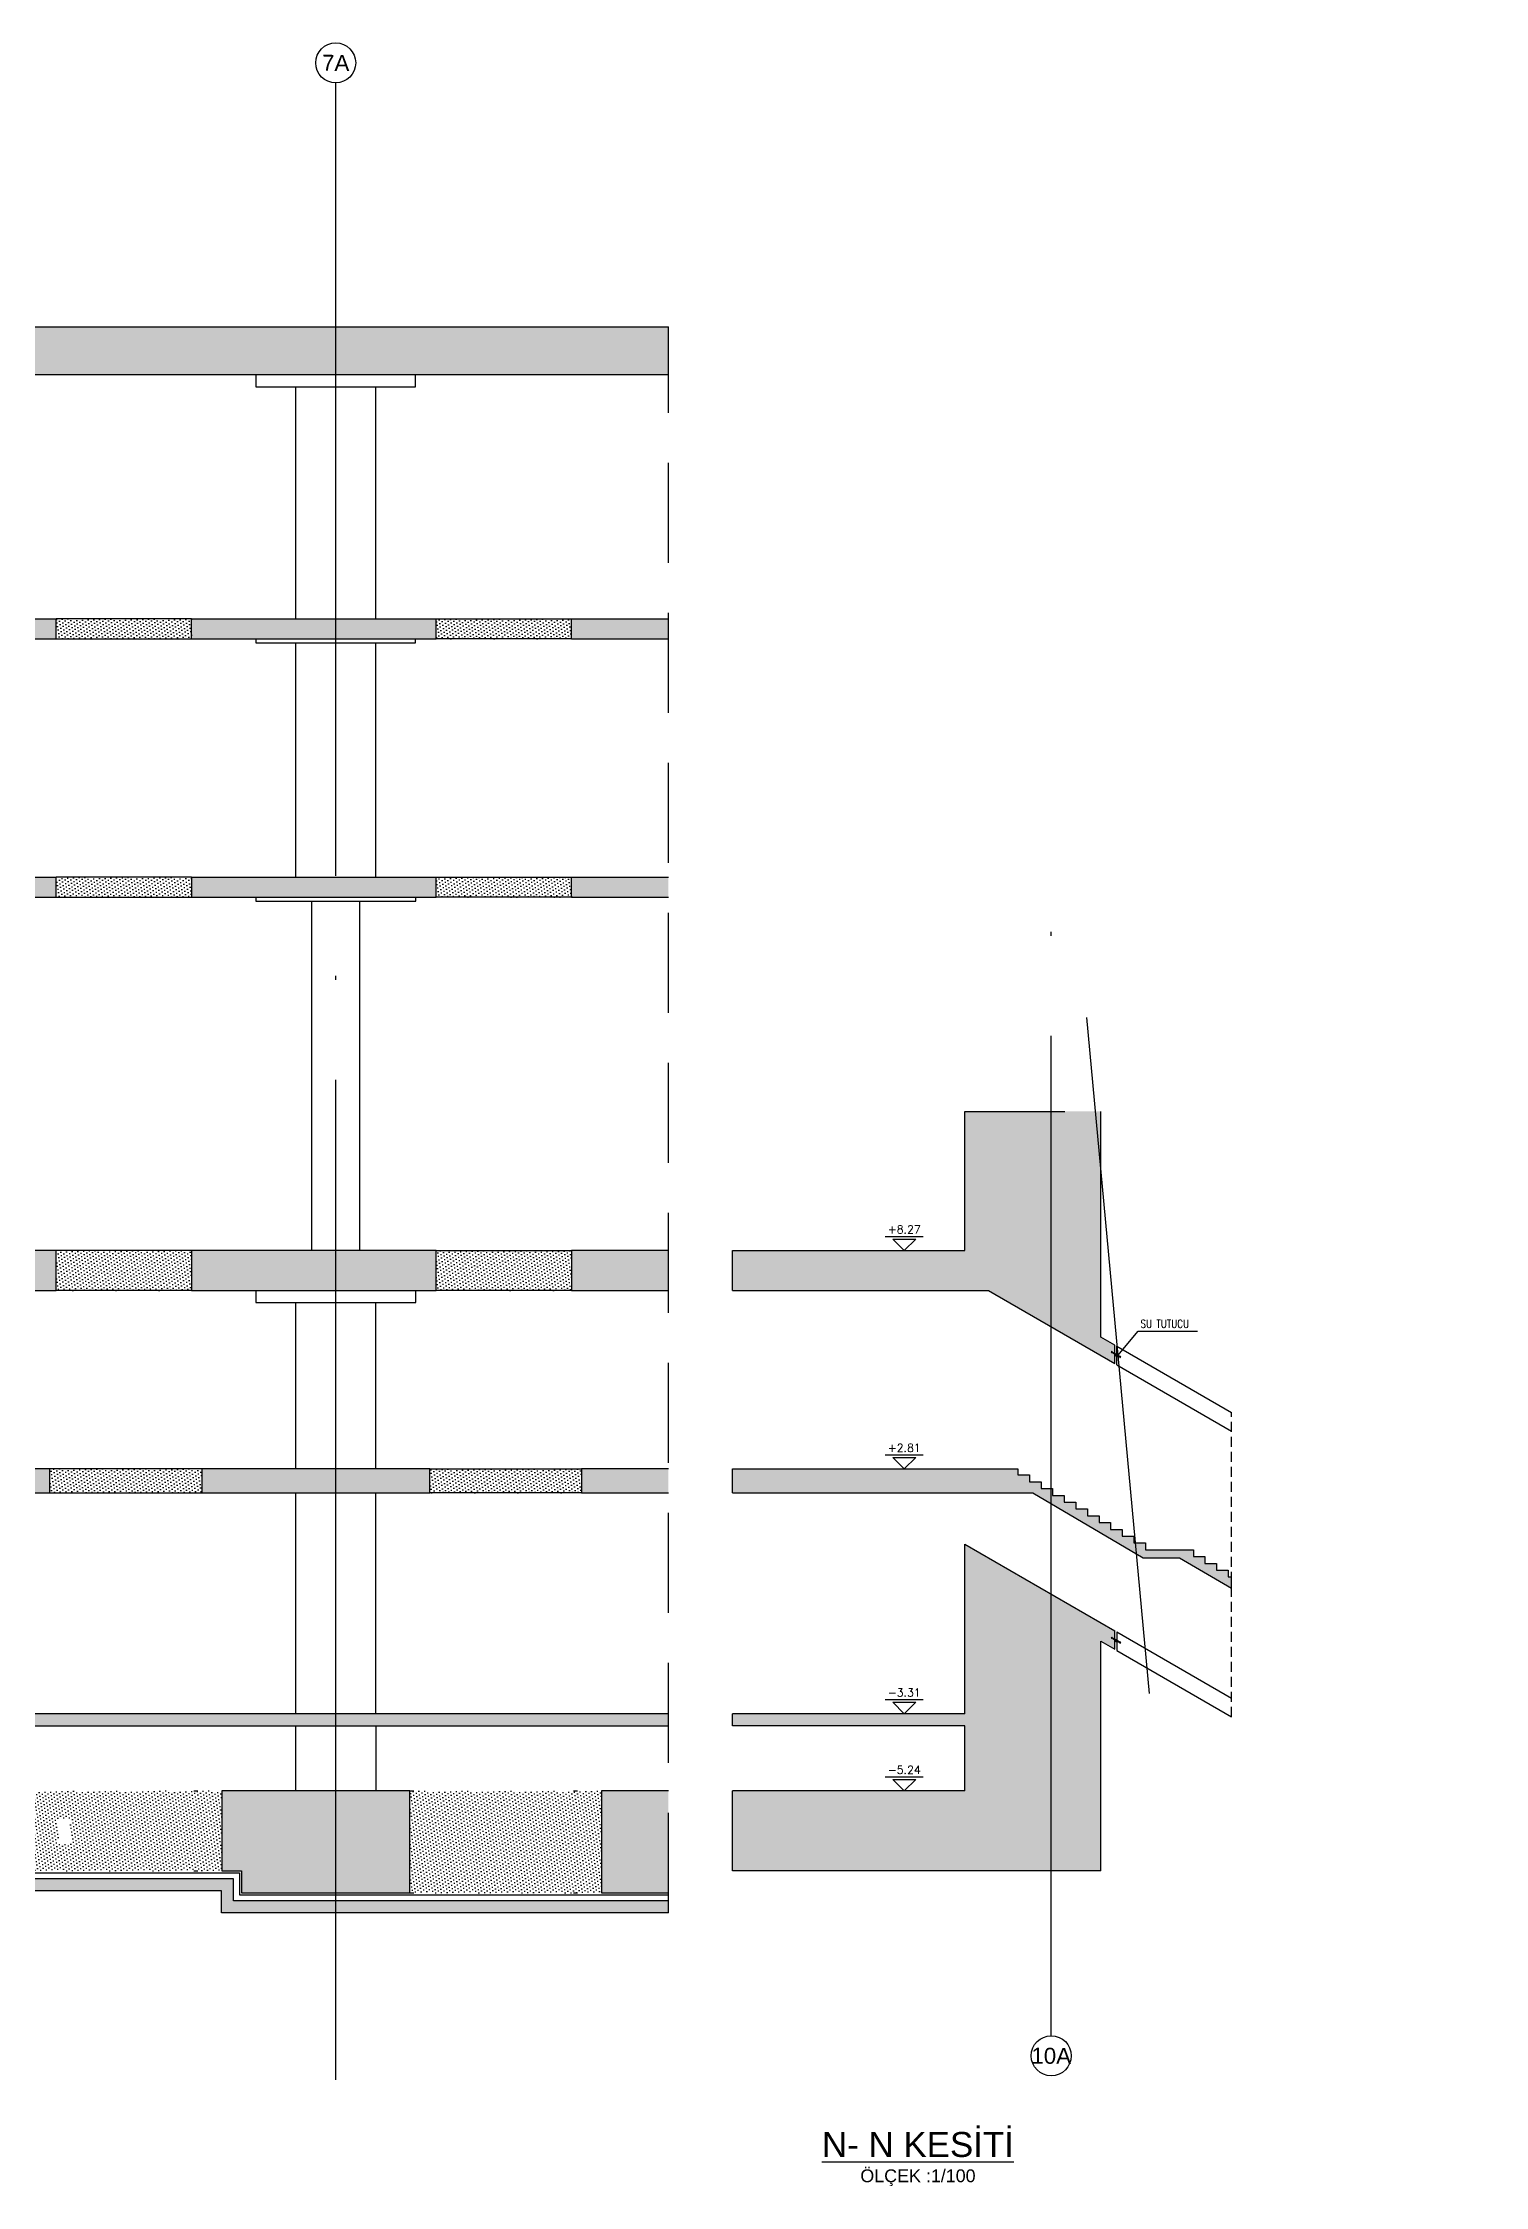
# Model space of a CAD drawing. Header units: millimetres. Extents: x 400408 to 401121, y 4543945 to 4544109.
# Drawn here: x 401084.9 to 401121, y 4543950.9 to 4544004.5 of the extents above; entities that cross this region are included whole.
import ezdxf
from ezdxf.enums import TextEntityAlignment as Align

# ---------------------------------------------------------------- set-up
doc = ezdxf.new("R2010")
doc.units = ezdxf.units.MM
for name, pattern in [('AKS', [3, 2.5, -0.25, 0, -0.25]), ('CIZGI', [0.4, 0.25, -0.15]), ('CONTINU', [0]), ('Dot', [4, 0, -4]), ('HIDDEN', [0.375, 0.25, -0.125]), ('UUC-ST-KAL-I05-101-U-000$0$ACAD_ISO05W100', [33, 24, -3, 0, -3, 0, -3])]:
    doc.linetypes.add(name, pattern=pattern)
for name, color, linetype in [('aks prota', 2, 'AKS'), ('caks prota', 4, 'Continuous'), ('görünüş prota', 4, 'Continuous'), ('kesik prota', 2, 'CIZGI'), ('kesit prota', 1, 'Continuous'), ('kesit tarama prota', 252, 'Continuous'), ('kolon tarama prota', 252, 'Continuous'), ('kot prota', 4, 'Continuous'), ('not yazısı prota', 6, 'Continuous'), ('not çizgisi prota', 4, 'Continuous'), ('PRT-CST-rc_level', 6, 'Continuous'), ('PRT-CST-rc_levermark', 4, 'Continuous'), ('st_s_ölçü', 4, 'Continuous'), ('t35 prota', 3, 'Continuous'), ('taks prota', 7, 'Continuous'), ('tplan prota', 7, 'Continuous'), ('UUC-ST-KAL-I05-101-U-000$0$st_s_su tutucu', 2, 'Continuous'), ('ölçü prota', 4, 'Continuous')]:
    doc.layers.add(name, color=color, linetype=linetype)
doc.styles.add('Arial', font='Arial.ttf')
doc.styles.add('OLCU', font='romanstw.shx')
doc.styles.add('TAKS', font='Arial Unicode.ttf')
doc.styles.add('TSIMPLEX', font='romanstw.shx')
doc.dimstyles.new('1-50', dxfattribs={"dimtxt": 10, "dimasz": 4, "dimexe": 4, "dimexo": 8, "dimgap": 4, "dimtad": 1, "dimdec": 1, "dimrnd": 0.05, "dimzin": 9, "dimdsep": 46, "dimtxsty": 'OLCU', "dimblk1": 'OBLIQUE', "dimblk2": 'OBLIQUE', "dimsah": 1, "dimcen": 2, "dimdle": 4, "dimclrd": 4, "dimclre": 4, "dimclrt": 3, "dimadec": 1, "dimazin": 0, "dimtfac": 1, "dimtdec": 1, "dimtix": 1, "dimtmove": 2, "dimatfit": 3, "dimldrblk": 'OBLIQUE', "dimfxl": 1, "dimtvp": 1, "dimtolj": 1, "dimtzin": 1, "dimarcsym": 0})
pattern_1 = [(36, (400942.52341, 4543652.622844), (-0.014547592, 0.087543451), [0, -0.079375])]
pattern_2 = [(36, (400921.92553, 4544117.55525), (-0.014547592, 0.08754345), [0, -0.079375])]

# ---------------------------------------------------------------- blocks, each defined once
blk = doc.blocks.new('KOTK5')
at = {"layer": 'PRT-CST-rc_levermark'}
blk.add_line((217, 160), (-213, 160), dxfattribs=at)
blk.add_lwpolyline([(130, 130), (-130, 130), (0, 0)], close=True, dxfattribs=at)
at = {"layer": 'PRT-CST-rc_level', "style": 'OLCU'}
blk.add_attdef('000.00', text='', height=90, dxfattribs=at).set_placement((0, 193), align=Align.CENTER)
blk = doc.blocks.new('_Oblique')
at = {"layer": 'st_s_ölçü', "lineweight": -2}
blk.add_line((-0.5, -0.5), (0.5, 0.5), dxfattribs=at)

msp = doc.modelspace()

# ---------------------------------------------------------------- hatches: boundary and pattern name
at = {"layer": 'kesit tarama prota'}
h = msp.add_hatch(color=256, dxfattribs=at)
h.dxf.hatch_style = 1
h.paths.add_polyline_path([(401042.457, 4543997.415), (401042.457, 4543996.715), (401042.057, 4543996.715), (401042.057, 4543996.215), (401100.526, 4543996.215), (401100.526, 4543997.415)])
h = msp.add_hatch(color=256, dxfattribs=at)
h.dxf.hatch_style = 1
h.paths.add_polyline_path([(401044.457, 4543973.725), (401058.857, 4543973.725), (401058.857, 4543974.325), (401043.957, 4543974.325), (401043.957, 4543983.155), (401048.49, 4543983.155), (401048.49, 4543981.555), (401052.046, 4543981.555), (401064.38, 4543974.325), (401061.057, 4543974.325), (401061.057, 4543973.725), (401063.107, 4543973.725), (401063.107, 4543973.323), (401065.555, 4543973.323), (401065.555, 4543974.325), (401065.369, 4543974.325), (401063.488, 4543975.427), (401063.488, 4543976.335), (401064.344, 4543976.335), (401067.211, 4543974.654), (401067.211, 4543974.324), (401067.075, 4543974.324), (401067.075, 4543973.825), (401079.13, 4543966.865), (401083.203, 4543966.865), (401083.203, 4543968.265), (401085.057, 4543968.265), (401085.057, 4543968.865), (401079.568, 4543968.865), (401079.568, 4543968.665), (401079.268, 4543968.665), (401079.268, 4543969.055), (401078.978, 4543969.055), (401078.978, 4543969.225), (401078.688, 4543969.225), (401078.688, 4543969.395), (401078.398, 4543969.395), (401078.398, 4543969.565), (401078.108, 4543969.565), (401078.108, 4543969.735), (401077.818, 4543969.735), (401077.818, 4543969.905), (401077.528, 4543969.905), (401077.528, 4543970.075), (401077.238, 4543970.075), (401077.238, 4543970.245), (401076.948, 4543970.245), (401076.948, 4543970.415), (401076.658, 4543970.415), (401076.658, 4543970.585), (401076.368, 4543970.585), (401076.368, 4543970.755), (401076.078, 4543970.755), (401076.078, 4543970.925), (401075.788, 4543970.925), (401075.788, 4543971.095), (401075.498, 4543971.095), (401075.498, 4543971.265), (401075.208, 4543971.265), (401075.208, 4543971.435), (401074.008, 4543971.435), (401074.008, 4543971.605), (401073.718, 4543971.605), (401073.718, 4543971.775), (401073.428, 4543971.775), (401073.428, 4543971.945), (401073.138, 4543971.945), (401073.138, 4543972.115), (401072.848, 4543972.115), (401072.848, 4543972.285), (401072.558, 4543972.285), (401072.558, 4543972.455), (401072.268, 4543972.455), (401072.268, 4543972.625), (401071.978, 4543972.625), (401071.978, 4543972.795), (401071.688, 4543972.795), (401071.688, 4543972.965), (401071.398, 4543972.965), (401071.398, 4543973.135), (401071.108, 4543973.135), (401071.108, 4543973.305), (401070.818, 4543973.305), (401070.818, 4543973.475), (401070.528, 4543973.475), (401070.528, 4543973.645), (401070.238, 4543973.645), (401070.238, 4543973.815), (401069.948, 4543973.815), (401069.948, 4543973.985), (401068.748, 4543973.985), (401068.748, 4543974.155), (401068.458, 4543974.155), (401068.458, 4543974.325), (401068.168, 4543974.325), (401068.168, 4543974.495), (401067.878, 4543974.495), (401067.878, 4543974.665), (401067.588, 4543974.665), (401067.588, 4543974.835), (401067.298, 4543974.835), (401067.298, 4543975.005), (401067.008, 4543975.005), (401067.008, 4543975.175), (401066.718, 4543975.175), (401066.718, 4543975.345), (401066.428, 4543975.345), (401066.428, 4543975.515), (401066.138, 4543975.515), (401066.138, 4543975.685), (401065.848, 4543975.685), (401065.848, 4543975.855), (401065.558, 4543975.855), (401065.558, 4543976.025), (401065.268, 4543976.025), (401065.268, 4543976.195), (401064.978, 4543976.195), (401064.978, 4543976.365), (401064.688, 4543976.365), (401064.688, 4543976.535), (401063.488, 4543976.535), (401063.488, 4543976.705), (401063.198, 4543976.705), (401063.198, 4543976.875), (401062.908, 4543976.875), (401062.908, 4543977.045), (401062.618, 4543977.045), (401062.618, 4543977.215), (401062.328, 4543977.215), (401062.328, 4543977.385), (401062.038, 4543977.385), (401062.038, 4543977.555), (401061.748, 4543977.555), (401061.748, 4543977.725), (401061.458, 4543977.725), (401061.458, 4543977.895), (401061.168, 4543977.895), (401061.168, 4543978.065), (401060.878, 4543978.065), (401060.878, 4543978.235), (401060.588, 4543978.235), (401060.588, 4543978.405), (401060.298, 4543978.405), (401060.298, 4543978.575), (401060.008, 4543978.575), (401060.008, 4543978.745), (401059.718, 4543978.745), (401059.718, 4543978.915), (401058.518, 4543978.915), (401058.518, 4543979.085), (401058.228, 4543979.085), (401058.228, 4543979.255), (401057.938, 4543979.255), (401057.938, 4543979.425), (401057.648, 4543979.425), (401057.648, 4543979.595), (401057.358, 4543979.595), (401057.358, 4543979.765), (401057.068, 4543979.765), (401057.068, 4543979.935), (401056.778, 4543979.935), (401056.778, 4543980.105), (401056.488, 4543980.105), (401056.488, 4543980.275), (401056.198, 4543980.275), (401056.198, 4543980.445), (401055.908, 4543980.445), (401055.908, 4543980.615), (401055.618, 4543980.615), (401055.618, 4543980.785), (401055.328, 4543980.785), (401055.328, 4543980.955), (401055.038, 4543980.955), (401055.038, 4543981.125), (401054.748, 4543981.125), (401054.748, 4543981.295), (401053.548, 4543981.295), (401053.548, 4543981.465), (401053.258, 4543981.465), (401053.258, 4543981.635), (401052.968, 4543981.635), (401052.968, 4543981.805), (401052.678, 4543981.805), (401052.678, 4543981.975), (401052.388, 4543981.975), (401052.388, 4543982.145), (401052.098, 4543982.145), (401052.098, 4543982.315), (401051.808, 4543982.315), (401051.808, 4543982.485), (401051.518, 4543982.485), (401051.518, 4543982.655), (401051.228, 4543982.655), (401051.228, 4543982.825), (401050.938, 4543982.825), (401050.938, 4543982.995), (401050.648, 4543982.995), (401050.648, 4543983.165), (401050.358, 4543983.165), (401050.358, 4543983.335), (401050.068, 4543983.335), (401050.068, 4543983.505), (401049.778, 4543983.505), (401049.778, 4543983.655), (401043.957, 4543983.655), (401043.957, 4543989.615), (401058.857, 4543989.615), (401058.857, 4543990.115), (401042.057, 4543990.115), (401042.057, 4543989.615), (401042.457, 4543989.615), (401042.457, 4543958.815), (401058.357, 4543958.815), (401058.357, 4543960.815), (401044.457, 4543960.815), (401044.457, 4543962.445), (401076.799, 4543962.445), (401076.799, 4543960.815), (401077.299, 4543960.815), (401077.299, 4543962.752), (401075.403, 4543963.847), (401075.403, 4543964.605), (401076.259, 4543964.605), (401079.493, 4543962.709), (401079.493, 4543960.815), (401079.793, 4543960.815), (401079.793, 4543962.345), (401080.288, 4543962.345), (401080.288, 4543962.545), (401082.599, 4543962.545), (401082.599, 4543960.815), (401079.857, 4543960.815), (401079.857, 4543958.815), (401084.557, 4543958.815), (401084.557, 4543960.815), (401082.899, 4543960.815), (401082.899, 4543962.445), (401100.526, 4543962.445), (401100.526, 4543962.745), (401080.088, 4543962.745), (401080.088, 4543962.545), (401079.793, 4543962.545), (401079.793, 4543962.935), (401079.503, 4543962.935), (401079.503, 4543963.105), (401079.213, 4543963.105), (401079.213, 4543963.275), (401078.923, 4543963.275), (401078.923, 4543963.445), (401078.633, 4543963.445), (401078.633, 4543963.615), (401078.343, 4543963.615), (401078.343, 4543963.785), (401078.053, 4543963.785), (401078.053, 4543963.955), (401077.763, 4543963.955), (401077.763, 4543964.125), (401077.473, 4543964.125), (401077.473, 4543964.295), (401077.183, 4543964.295), (401077.183, 4543964.465), (401076.893, 4543964.465), (401076.893, 4543964.635), (401076.603, 4543964.635), (401076.603, 4543964.805), (401075.403, 4543964.805), (401075.403, 4543964.975), (401075.113, 4543964.975), (401075.113, 4543965.145), (401074.823, 4543965.145), (401074.823, 4543965.315), (401074.533, 4543965.315), (401074.533, 4543965.485), (401074.243, 4543965.485), (401074.243, 4543965.655), (401073.953, 4543965.655), (401073.953, 4543965.825), (401073.663, 4543965.825), (401073.663, 4543965.995), (401073.373, 4543965.995), (401073.373, 4543966.165), (401073.083, 4543966.165), (401073.083, 4543966.335), (401072.793, 4543966.335), (401072.793, 4543966.505), (401072.503, 4543966.505), (401072.503, 4543966.675), (401072.213, 4543966.675), (401072.213, 4543966.845), (401071.013, 4543966.845), (401071.013, 4543967.015), (401070.723, 4543967.015), (401070.723, 4543967.185), (401070.433, 4543967.185), (401070.433, 4543967.355), (401070.143, 4543967.355), (401070.143, 4543967.525), (401069.853, 4543967.525), (401069.853, 4543967.695), (401069.563, 4543967.695), (401069.563, 4543967.865), (401069.273, 4543967.865), (401069.273, 4543968.035), (401068.983, 4543968.035), (401068.983, 4543968.205), (401068.693, 4543968.205), (401068.693, 4543968.375), (401068.403, 4543968.375), (401068.403, 4543968.545), (401068.113, 4543968.545), (401068.113, 4543968.715), (401067.823, 4543968.715), (401067.823, 4543968.865), (401061.057, 4543968.865), (401061.057, 4543968.265), (401064.857, 4543968.265), (401064.857, 4543966.865), (401069.176, 4543966.865), (401076.312, 4543962.745), (401044.457, 4543962.745), (401044.457, 4543968.265), (401058.857, 4543968.265), (401058.857, 4543968.865), (401044.457, 4543968.865)])
h.paths.add_polyline_path([(401048.99, 4543982.055), (401048.99, 4543983.455), (401049.468, 4543983.455), (401051.856, 4543982.055)], flags=16)
h.paths.add_polyline_path([(401058.518, 4543978.341), (401058.518, 4543978.715), (401059.374, 4543978.715), (401063.188, 4543976.479), (401063.188, 4543975.603)], flags=16)
h.paths.add_polyline_path([(401065.457, 4543968.665), (401067.513, 4543968.665), (401069.31, 4543967.611), (401069.31, 4543967.365), (401065.457, 4543967.365)], flags=16)
h.paths.add_polyline_path([(401068.738, 4543973.442), (401068.738, 4543973.785), (401069.604, 4543973.785), (401073.708, 4543971.379), (401073.708, 4543970.573)], flags=16)
h.paths.add_polyline_path([(401071.013, 4543966.645), (401071.869, 4543966.645), (401075.103, 4543964.749), (401075.103, 4543964.02), (401071.013, 4543966.382)], flags=16)
h.paths.add_polyline_path([(401074.008, 4543971.235), (401074.864, 4543971.235), (401078.968, 4543968.829), (401078.968, 4543967.536), (401074.008, 4543970.399)], flags=16)
h.paths.add_polyline_path([(401079.268, 4543968.465), (401079.768, 4543968.465), (401079.768, 4543968.665), (401082.603, 4543968.665), (401082.603, 4543967.365), (401079.268, 4543967.365)], flags=16)
h = msp.add_hatch(color=256, dxfattribs=at)
h.dxf.hatch_style = 1
h.paths.add_polyline_path([(401085.219, 4543990.115), (401079.103, 4543990.115), (401079.103, 4543989.615), (401085.219, 4543989.615)])
h = msp.add_hatch(dxfattribs=at)
h.set_pattern_fill('DOTS', color=2, scale=0.05, angle=36)
h.set_pattern_definition(pattern_1)
h.paths.add_polyline_path([(401088.603, 4543990.115), (401085.219, 4543990.115), (401085.219, 4543989.615), (401088.603, 4543989.615)])
h = msp.add_hatch(color=256, dxfattribs=at)
h.dxf.hatch_style = 1
h.paths.add_polyline_path([(401094.719, 4543990.115), (401088.603, 4543990.115), (401088.603, 4543989.615), (401094.719, 4543989.615)])
h = msp.add_hatch(dxfattribs=at)
h.set_pattern_fill('DOTS', color=2, scale=0.05, angle=36)
h.set_pattern_definition(pattern_1)
h.paths.add_polyline_path([(401098.103, 4543990.115), (401094.719, 4543990.115), (401094.719, 4543989.615), (401098.103, 4543989.615)])
h = msp.add_hatch(color=256, dxfattribs=at)
h.dxf.hatch_style = 1
h.paths.add_polyline_path([(401100.526, 4543990.115), (401098.103, 4543990.115), (401098.103, 4543989.615), (401100.526, 4543989.615)])
h = msp.add_hatch(color=256, dxfattribs=at)
h.dxf.hatch_style = 1
h.paths.add_polyline_path([(401085.219, 4543983.655), (401079.103, 4543983.655), (401079.103, 4543983.155), (401085.219, 4543983.155)])
h = msp.add_hatch(dxfattribs=at)
h.set_pattern_fill('DOTS', color=2, scale=0.05, angle=36)
h.set_pattern_definition(pattern_1)
h.paths.add_polyline_path([(401088.603, 4543983.655), (401085.219, 4543983.655), (401085.219, 4543983.155), (401088.603, 4543983.155)])
h = msp.add_hatch(color=256, dxfattribs=at)
h.dxf.hatch_style = 1
h.paths.add_polyline_path([(401094.719, 4543983.655), (401088.603, 4543983.655), (401088.603, 4543983.155), (401094.719, 4543983.155)])
h = msp.add_hatch(dxfattribs=at)
h.set_pattern_fill('DOTS', color=2, scale=0.05, angle=36)
h.set_pattern_definition(pattern_1)
h.paths.add_polyline_path([(401098.103, 4543983.655), (401094.719, 4543983.655), (401094.719, 4543983.155), (401098.103, 4543983.155)])
h = msp.add_hatch(color=256, dxfattribs=at)
h.dxf.hatch_style = 1
h.paths.add_polyline_path([(401100.526, 4543983.655), (401098.103, 4543983.655), (401098.103, 4543983.155), (401100.526, 4543983.155)])
h = msp.add_hatch(color=256, dxfattribs=at)
h.dxf.hatch_style = 1
h.paths.add_polyline_path([(401107.941, 4543974.324), (401102.129, 4543974.324), (401102.129, 4543973.324), (401108.531, 4543973.324), (401111.69, 4543971.5), (401111.69, 4543971.962), (401111.344, 4543972.162), (401111.344, 4543977.802), (401107.941, 4543977.802)])
h = msp.add_hatch(color=256, dxfattribs=at)
h.dxf.hatch_style = 1
h.paths.add_polyline_path([(401085.219, 4543974.325), (401079.103, 4543974.325), (401079.103, 4543973.325), (401085.219, 4543973.325)])
h = msp.add_hatch(dxfattribs=at)
h.set_pattern_fill('DOTS', color=2, scale=0.05, angle=36)
h.set_pattern_definition(pattern_1)
h.paths.add_polyline_path([(401088.603, 4543974.325), (401085.219, 4543974.325), (401085.219, 4543973.325), (401088.603, 4543973.325)])
h = msp.add_hatch(color=256, dxfattribs=at)
h.dxf.hatch_style = 1
h.paths.add_polyline_path([(401094.719, 4543974.325), (401088.603, 4543974.325), (401088.603, 4543973.325), (401094.719, 4543973.325)])
h = msp.add_hatch(dxfattribs=at)
h.set_pattern_fill('DOTS', color=2, scale=0.05, angle=36)
h.set_pattern_definition(pattern_1)
h.paths.add_polyline_path([(401098.103, 4543974.325), (401094.719, 4543974.325), (401094.719, 4543973.325), (401098.103, 4543973.325)])
h = msp.add_hatch(color=256, dxfattribs=at)
h.dxf.hatch_style = 1
h.paths.add_polyline_path([(401100.526, 4543974.325), (401098.103, 4543974.325), (401098.103, 4543973.325), (401100.526, 4543973.325)])
h = msp.add_hatch(dxfattribs=at)
h.set_pattern_fill('DOTS', color=2, scale=0.05, angle=36)
h.set_pattern_definition(pattern_1)
h.paths.add_polyline_path([(401088.857, 4543968.865), (401085.057, 4543968.865), (401085.057, 4543968.265), (401088.857, 4543968.265)])
h = msp.add_hatch(color=256, dxfattribs=at)
h.dxf.hatch_style = 1
h.paths.add_polyline_path([(401094.557, 4543968.865), (401088.857, 4543968.865), (401088.857, 4543968.265), (401094.557, 4543968.265)])
h = msp.add_hatch(dxfattribs=at)
h.set_pattern_fill('DOTS', color=2, scale=0.05, angle=36)
h.set_pattern_definition(pattern_1)
h.paths.add_polyline_path([(401098.357, 4543968.865), (401094.557, 4543968.865), (401094.557, 4543968.265), (401098.357, 4543968.265)])
h = msp.add_hatch(color=256, dxfattribs=at)
h.dxf.hatch_style = 1
h.paths.add_polyline_path([(401100.526, 4543968.865), (401098.357, 4543968.865), (401098.357, 4543968.265), (401100.526, 4543968.265)])
h = msp.add_hatch(color=256, dxfattribs=at)
h.dxf.hatch_style = 1
h.paths.add_polyline_path([(401107.941, 4543968.264), (401109.64, 4543968.264), (401112.403, 4543966.644), (401113.313, 4543966.644), (401114.613, 4543965.882), (401114.613, 4543966.164), (401114.528, 4543966.164), (401114.528, 4543966.334), (401114.238, 4543966.334), (401114.238, 4543966.504), (401113.948, 4543966.504), (401113.948, 4543966.674), (401113.658, 4543966.674), (401113.658, 4543966.844), (401112.458, 4543966.844), (401112.458, 4543967.014), (401112.168, 4543967.014), (401112.168, 4543967.184), (401111.878, 4543967.184), (401111.878, 4543967.354), (401111.588, 4543967.354), (401111.588, 4543967.524), (401111.298, 4543967.524), (401111.298, 4543967.694), (401111.008, 4543967.694), (401111.008, 4543967.864), (401110.718, 4543967.864), (401110.718, 4543968.034), (401110.428, 4543968.034), (401110.428, 4543968.204), (401110.138, 4543968.204), (401110.138, 4543968.374), (401109.848, 4543968.374), (401109.848, 4543968.544), (401109.558, 4543968.544), (401109.558, 4543968.714), (401109.268, 4543968.714), (401109.268, 4543968.864), (401102.129, 4543968.864), (401102.129, 4543968.264)])
h = msp.add_hatch(color=256, dxfattribs=at)
h.dxf.hatch_style = 1
h.paths.add_polyline_path([(401111.344, 4543964.558), (401111.69, 4543964.358), (401111.69, 4543964.82), (401107.941, 4543966.985), (401107.941, 4543962.744), (401102.129, 4543962.744), (401102.129, 4543962.444), (401107.941, 4543962.444), (401107.941, 4543960.814), (401102.129, 4543960.814), (401102.129, 4543958.814), (401111.344, 4543958.814)])
h = msp.add_hatch(dxfattribs=at)
h.set_pattern_fill('DOTS', color=2, scale=0.05, angle=36)
h.set_pattern_definition(pattern_2)
h.paths.add_polyline_path([(401089.357, 4543960.815), (401084.557, 4543960.815), (401084.557, 4543958.815), (401089.357, 4543958.815)])
h.paths.add_polyline_path([(401085.568, 4543959.507), (401085.568, 4543960.122), (401085.268, 4543960.122), (401085.268, 4543959.507)], flags=16)
h = msp.add_hatch(color=256, dxfattribs=at)
h.dxf.hatch_style = 1
h.paths.add_polyline_path([(401094.057, 4543960.815), (401089.357, 4543960.815), (401089.357, 4543958.815), (401089.849, 4543958.815), (401089.849, 4543958.265), (401094.057, 4543958.265)])
h = msp.add_hatch(dxfattribs=at)
h.set_pattern_fill('DOTS', color=2, scale=0.05, angle=36)
h.set_pattern_definition(pattern_2)
h.paths.add_polyline_path([(401098.857, 4543960.815), (401094.057, 4543960.815), (401094.057, 4543958.265), (401098.857, 4543958.265)])
h = msp.add_hatch(color=256, dxfattribs=at)
h.dxf.hatch_style = 1
h.paths.add_polyline_path([(401100.526, 4543960.815), (401098.857, 4543960.815), (401098.857, 4543958.265), (401100.526, 4543958.265)])
h = msp.add_hatch(dxfattribs=at)
h.set_pattern_fill('AR-CONC', color=253, scale=0.001)
h.set_pattern_definition([(50, (400921.92553, 4544117.55525), (0.18218467, -0.01593909), [0.01905, -0.20955]), (355, (400921.92553, 4544117.55525), (-0.03524342, 0.19105685), [0.01524, -0.16764058]), (100.451445, (400921.94071, 4544117.55392), (0.14694125, 0.17511775), [0.01619001, -0.17809024]), (46.1842, (400921.92553, 4544117.60605), (0.27107904, -0.04204233), [0.028575, -0.314325]), (96.63556, (400921.94812, 4544117.60254), (0.23740413, 0.24742612), [0.02428502, -0.2671356]), (351.18415, (400921.92553, 4544117.60605), (0.23740413, 0.24742612), [0.02285997, -0.25145973]), (21, (400921.95093, 4544117.59335), (0.15161439, -0.1022652), [0.01905, -0.20955]), (326, (400921.95093, 4544117.59335), (0.06180203, 0.18418797), [0.01524, -0.16764]), (71.451445, (400921.96357, 4544117.58483), (0.21341642, 0.08192277), [0.01619001, -0.17808994]), (37.5, (400921.92553, 4544117.55525), (0.003088603, 0.084555039), [0, -0.165608, 0, -0.17018, 0, -0.168275]), (7.5, (400921.92553, 4544117.55525), (0.066819663, 0.100180575), [0, -0.097028, 0, -0.161798, 0, -0.064135]), (327.5, (400921.86889, 4544117.55525), (0.135590595, -0.005728744), [0, -0.0635, 0, -0.19812, 0, -0.26289]), (317.5, (400921.84349, 4544117.55525), (0.14812918, 0.02542649), [0, -0.08255, 0, -0.131572, 0, -0.18669])])
h.paths.add_polyline_path([(401089.649, 4543958.615), (401041.657, 4543958.615), (401041.657, 4543958.315), (401089.349, 4543958.315), (401089.349, 4543957.765), (401100.526, 4543957.765), (401100.526, 4543958.065), (401089.649, 4543958.065)])

# ---------------------------------------------------------------- linework, layer by layer
at = {"layer": 'aks prota', "ltscale": 10}
for p, q in [((401092.207, 4543953.593), (401092.207, 4544003.516)), ((401110.102, 4543954.694), (401110.102, 4543983.407))]:
    msp.add_line(p, q, dxfattribs=at)
at = {"layer": 'caks prota', "ltscale": 0.05}
for centre in [(401092.207, 4544004.016), (401110.102, 4543954.194)]:
    msp.add_circle(centre, 0.5, dxfattribs=at)
at = {"layer": 'görünüş prota'}
for p, q in [((401091.207, 4543990.115), (401091.207, 4543995.915)), ((401093.207, 4543990.115), (401093.207, 4543995.915)), ((401091.207, 4543983.655), (401091.207, 4543989.515)), ((401093.207, 4543983.655), (401093.207, 4543989.515)), ((401091.607, 4543974.325), (401091.607, 4543983.055)), ((401092.807, 4543974.325), (401092.807, 4543983.055)), ((401091.207, 4543968.865), (401091.207, 4543973.025)), ((401093.207, 4543968.865), (401093.207, 4543973.025)), ((401091.207, 4543962.745), (401091.207, 4543968.265)), ((401093.207, 4543962.745), (401093.207, 4543968.265)), ((401091.207, 4543960.815), (401091.207, 4543962.445)), ((401093.207, 4543962.445), (401093.207, 4543960.815))]:
    msp.add_line(p, q, dxfattribs=at)
for points in [[(401090.205, 4543996.215), (401090.205, 4543995.915), (401094.205, 4543995.915), (401094.205, 4543996.215)], [(401088.603, 4543990.115), (401085.219, 4543990.115)], [(401094.719, 4543990.115), (401098.103, 4543990.115)], [(401085.219, 4543989.615), (401088.603, 4543989.615)], [(401090.205, 4543989.615), (401090.205, 4543989.515), (401094.205, 4543989.515), (401094.205, 4543989.615)], [(401098.103, 4543989.615), (401094.719, 4543989.615)], [(401088.603, 4543983.655), (401085.219, 4543983.655)], [(401094.719, 4543983.655), (401098.103, 4543983.655)], [(401085.219, 4543983.155), (401088.603, 4543983.155)], [(401090.207, 4543983.155), (401090.207, 4543983.055), (401094.207, 4543983.055), (401094.207, 4543983.155)], [(401098.103, 4543983.155), (401094.719, 4543983.155)], [(401088.603, 4543974.325), (401085.219, 4543974.325)], [(401094.719, 4543974.325), (401098.103, 4543974.325)], [(401088.603, 4543973.325), (401085.219, 4543973.325)], [(401098.103, 4543973.325), (401094.719, 4543973.325)], [(401088.857, 4543968.865), (401085.057, 4543968.865)], [(401094.557, 4543968.865), (401098.357, 4543968.865)], [(401085.057, 4543968.265), (401088.857, 4543968.265)], [(401098.357, 4543968.265), (401094.557, 4543968.265)], [(401100.526, 4543958.065), (401089.649, 4543958.065), (401089.649, 4543958.615), (401041.657, 4543958.615)], [(401100.526, 4543957.765), (401089.349, 4543957.765), (401089.349, 4543958.315), (401041.657, 4543958.315)]]:
    msp.add_lwpolyline(points, dxfattribs=at)
at = {"layer": 'görünüş prota', "color": 4, "linetype": 'Dot'}
for points in [[(401084.557, 4543960.815), (401089.357, 4543960.815)], [(401094.057, 4543960.815), (401098.857, 4543960.815)], [(401084.557, 4543958.815), (401089.357, 4543958.815)], [(401094.057, 4543958.265), (401098.857, 4543958.265)]]:
    msp.add_lwpolyline(points, dxfattribs=at)
at = {"layer": 'kesik prota', "ltscale": 10}
for p, q in [((401102.129, 4543973.324), (401102.129, 4543974.324)), ((401102.129, 4543968.264), (401102.129, 4543968.864))]:
    msp.add_line(p, q, dxfattribs=at)
at = {"layer": 'kesik prota', "linetype": 'HIDDEN', "ltscale": 10}
msp.add_lwpolyline([(401100.526, 4543957.765), (401100.526, 4543997.415)], dxfattribs=at)
at = {"layer": 'kesik prota', "ltscale": 10}
for points in [[(401107.941, 4543977.802), (401111.344, 4543977.802)], [(401102.129, 4543962.444), (401102.129, 4543962.744)], [(401102.129, 4543958.814), (401102.129, 4543960.814)]]:
    msp.add_lwpolyline(points, dxfattribs=at)
at = {"layer": 'kesit prota', "color": 1}
for p, q in [((401042.457, 4543997.415), (401100.526, 4543997.415)), ((401079.103, 4543990.115), (401085.219, 4543990.115)), ((401085.219, 4543989.615), (401085.219, 4543990.115)), ((401088.603, 4543990.115), (401094.719, 4543990.115)), ((401088.603, 4543989.615), (401088.603, 4543990.115)), ((401094.719, 4543989.615), (401094.719, 4543990.115)), ((401098.103, 4543990.115), (401100.526, 4543990.115)), ((401098.103, 4543989.615), (401098.103, 4543990.115)), ((401079.103, 4543989.615), (401085.219, 4543989.615)), ((401088.603, 4543989.615), (401094.719, 4543989.615)), ((401098.103, 4543989.615), (401100.526, 4543989.615)), ((401079.103, 4543983.655), (401085.219, 4543983.655)), ((401085.219, 4543983.155), (401085.219, 4543983.655)), ((401088.603, 4543983.655), (401094.719, 4543983.655)), ((401088.603, 4543983.655), (401088.603, 4543983.155)), ((401094.719, 4543983.155), (401094.719, 4543983.655)), ((401098.103, 4543983.655), (401100.526, 4543983.655)), ((401098.103, 4543983.155), (401098.103, 4543983.655)), ((401079.103, 4543983.155), (401085.219, 4543983.155)), ((401088.603, 4543983.155), (401094.719, 4543983.155)), ((401098.103, 4543983.155), (401100.526, 4543983.155)), ((401111.344, 4543972.162), (401111.344, 4543977.802)), ((401107.941, 4543962.744), (401107.941, 4543966.985)), ((401082.899, 4543962.445), (401100.526, 4543962.445)), ((401107.941, 4543960.814), (401107.941, 4543962.444))]:
    msp.add_line(p, q, dxfattribs=at)
at = {"layer": 'kesit prota'}
for points in [[(401100.526, 4543996.215), (401042.057, 4543996.215), (401042.057, 4543996.715), (401042.457, 4543996.715), (401042.457, 4543997.415)], [(401114.613, 4543965.882), (401114.613, 4543966.164)]]:
    msp.add_lwpolyline(points, dxfattribs=at)
at = {"layer": 'kesit prota', "color": 1}
for points in [[(401102.129, 4543974.324), (401107.941, 4543974.324), (401107.941, 4543977.802)], [(401100.526, 4543974.325), (401098.103, 4543974.325), (401098.103, 4543973.325), (401100.526, 4543973.325)], [(401102.129, 4543973.324), (401108.531, 4543973.324), (401111.69, 4543971.5), (401111.69, 4543971.962), (401111.344, 4543972.162)], [(401083.203, 4543968.265), (401085.057, 4543968.265), (401085.057, 4543968.865), (401079.568, 4543968.865)], [(401100.526, 4543968.865), (401098.357, 4543968.865), (401098.357, 4543968.265), (401100.526, 4543968.265)], [(401102.129, 4543968.864), (401109.268, 4543968.864), (401109.268, 4543968.714), (401109.558, 4543968.714), (401109.558, 4543968.544), (401109.848, 4543968.544), (401109.848, 4543968.374), (401110.138, 4543968.374), (401110.138, 4543968.204), (401110.428, 4543968.204), (401110.428, 4543968.034), (401110.718, 4543968.034), (401110.718, 4543967.864), (401111.008, 4543967.864), (401111.008, 4543967.694), (401111.298, 4543967.694), (401111.298, 4543967.524), (401111.588, 4543967.524), (401111.588, 4543967.354), (401111.878, 4543967.354), (401111.878, 4543967.184), (401112.168, 4543967.184), (401112.168, 4543967.014), (401112.458, 4543967.014), (401112.458, 4543966.844), (401113.658, 4543966.844), (401113.658, 4543966.674), (401113.948, 4543966.674), (401113.948, 4543966.504), (401114.238, 4543966.504), (401114.238, 4543966.334), (401114.528, 4543966.334), (401114.528, 4543966.164), (401114.613, 4543966.164)], [(401102.129, 4543968.264), (401109.64, 4543968.264)], [(401109.64, 4543968.264), (401112.403, 4543966.644), (401113.313, 4543966.644), (401114.613, 4543965.882)], [(401107.941, 4543966.985), (401111.69, 4543964.82)], [(401111.344, 4543958.814), (401111.344, 4543964.558), (401111.69, 4543964.358), (401111.69, 4543964.82)], [(401100.526, 4543962.745), (401080.088, 4543962.745)], [(401107.941, 4543962.744), (401102.129, 4543962.744)], [(401107.941, 4543962.444), (401102.129, 4543962.444)], [(401089.849, 4543958.265), (401094.057, 4543958.265), (401094.057, 4543960.815), (401089.357, 4543960.815), (401089.357, 4543958.815), (401089.849, 4543958.815), (401089.849, 4543958.265)], [(401100.526, 4543960.815), (401098.857, 4543960.815), (401098.857, 4543958.265)], [(401107.941, 4543960.814), (401102.129, 4543960.814)], [(401111.344, 4543958.814), (401102.129, 4543958.814)], [(401098.857, 4543958.265), (401100.526, 4543958.265)]]:
    msp.add_lwpolyline(points, dxfattribs=at)
for points in [[(401079.103, 4543973.325), (401085.219, 4543973.325), (401085.219, 4543974.325), (401079.103, 4543974.325)], [(401088.603, 4543973.325), (401094.719, 4543973.325), (401094.719, 4543974.325), (401088.603, 4543974.325)], [(401088.857, 4543968.265), (401094.557, 4543968.265), (401094.557, 4543968.865), (401088.857, 4543968.865)]]:
    msp.add_lwpolyline(points, close=True, dxfattribs=at)
at = {"layer": 'kesit tarama prota'}
msp.add_lwpolyline([(401100.526, 4543962.445), (401100.526, 4543962.745)], dxfattribs=at)
at = {"layer": 'kolon tarama prota'}
for p, q in [((401111.74, 4543971.471), (401111.74, 4543971.933)), ((401111.74, 4543964.791), (401111.74, 4543964.329))]:
    msp.add_line(p, q, dxfattribs=at)
for points in [[(401111.74, 4543971.933), (401114.613, 4543970.274)], [(401111.74, 4543971.471), (401114.613, 4543969.812)], [(401111.74, 4543964.791), (401114.613, 4543963.132)], [(401111.74, 4543964.329), (401114.613, 4543962.671)]]:
    msp.add_lwpolyline(points, dxfattribs=at)
at = {"layer": 'kolon tarama prota', "linetype": 'HIDDEN'}
msp.add_lwpolyline([(401114.613, 4543962.671), (401114.613, 4543970.274)], dxfattribs=at)
at = {"layer": 'UUC-ST-KAL-I05-101-U-000$0$st_s_su tutucu', "linetype": 'UUC-ST-KAL-I05-101-U-000$0$ACAD_ISO05W100', "ltscale": 0.05}
for points in [[(401111.728, 4543971.699, -0.57735), (401111.726, 4543971.698), (401111.695, 4543971.715, -0.57735), (401111.695, 4543971.718), (401111.716, 4543971.73, 0.57735), (401111.716, 4543971.733), (401111.676, 4543971.756), (401111.679, 4543971.761), (401111.675, 4543971.763), (401111.673, 4543971.758), (401111.644, 4543971.774), (401111.647, 4543971.779), (401111.644, 4543971.781), (401111.641, 4543971.776), (401111.623, 4543971.787), (401111.622, 4543971.802), (401111.617, 4543971.805), (401111.602, 4543971.778), (401111.606, 4543971.775), (401111.62, 4543971.782), (401111.638, 4543971.772), (401111.635, 4543971.767), (401111.639, 4543971.765), (401111.642, 4543971.77), (401111.67, 4543971.753), (401111.667, 4543971.748), (401111.671, 4543971.746), (401111.674, 4543971.751), (401111.706, 4543971.732, -0.57735), (401111.706, 4543971.729), (401111.687, 4543971.718, 0.57735), (401111.687, 4543971.715), (401111.73, 4543971.69, 0.57735), (401111.733, 4543971.692), (401111.733, 4543971.714, -0.57735), (401111.735, 4543971.716), (401111.768, 4543971.697), (401111.765, 4543971.692), (401111.769, 4543971.69), (401111.771, 4543971.695), (401111.8, 4543971.678), (401111.797, 4543971.673), (401111.8, 4543971.671), (401111.803, 4543971.676), (401111.821, 4543971.666), (401111.822, 4543971.65), (401111.827, 4543971.648), (401111.842, 4543971.675), (401111.838, 4543971.677), (401111.824, 4543971.67), (401111.806, 4543971.681), (401111.809, 4543971.686), (401111.805, 4543971.688), (401111.802, 4543971.683), (401111.774, 4543971.699), (401111.777, 4543971.704), (401111.773, 4543971.706), (401111.771, 4543971.701), (401111.731, 4543971.724, 0.57735), (401111.728, 4543971.723)], [(401111.728, 4543964.558, -0.57735), (401111.726, 4543964.556), (401111.695, 4543964.574, -0.57735), (401111.695, 4543964.577), (401111.716, 4543964.588, 0.57735), (401111.716, 4543964.591), (401111.676, 4543964.614), (401111.679, 4543964.619), (401111.675, 4543964.621), (401111.673, 4543964.616), (401111.644, 4543964.633), (401111.647, 4543964.638), (401111.644, 4543964.64), (401111.641, 4543964.635), (401111.623, 4543964.645), (401111.622, 4543964.661), (401111.617, 4543964.663), (401111.602, 4543964.636), (401111.606, 4543964.634), (401111.62, 4543964.641), (401111.638, 4543964.63), (401111.635, 4543964.625), (401111.639, 4543964.623), (401111.642, 4543964.628), (401111.67, 4543964.612), (401111.667, 4543964.607), (401111.671, 4543964.605), (401111.674, 4543964.61), (401111.706, 4543964.591, -0.57735), (401111.706, 4543964.588), (401111.687, 4543964.577, 0.57735), (401111.687, 4543964.574), (401111.73, 4543964.549, 0.57735), (401111.733, 4543964.55), (401111.733, 4543964.573, -0.57735), (401111.735, 4543964.574), (401111.768, 4543964.555), (401111.765, 4543964.55), (401111.769, 4543964.548), (401111.771, 4543964.553), (401111.8, 4543964.537), (401111.797, 4543964.532), (401111.8, 4543964.53), (401111.803, 4543964.535), (401111.821, 4543964.524), (401111.822, 4543964.509), (401111.827, 4543964.506), (401111.842, 4543964.533), (401111.838, 4543964.536), (401111.824, 4543964.529), (401111.806, 4543964.539), (401111.809, 4543964.544), (401111.805, 4543964.546), (401111.802, 4543964.541), (401111.774, 4543964.558), (401111.777, 4543964.563), (401111.773, 4543964.565), (401111.771, 4543964.56), (401111.731, 4543964.583, 0.57735), (401111.728, 4543964.581)]]:
    msp.add_lwpolyline(points, format="xyb", close=True, dxfattribs=at)
at = {"layer": 'ölçü prota'}
for points in [[(401090.207, 4543973.325), (401090.207, 4543973.025), (401094.207, 4543973.025), (401094.207, 4543973.325)], [(401041.657, 4543958.765), (401089.799, 4543958.765), (401089.799, 4543958.215), (401100.526, 4543958.215)]]:
    msp.add_lwpolyline(points, dxfattribs=at)

# ---------------------------------------------------------------- block references
at = {"layer": 'kot prota', "linetype": 'CONTINU', "ltscale": 0.1}
ref = msp.add_blockref('KOTK5', (401106.427, 4543974.324), dxfattribs=dict(at, xscale=-0.002222222222222222, yscale=0.002222222222222222, zscale=0.002222222222222222, rotation=359.9999999999996))
ref.add_attrib('000.00', '+8.27', dxfattribs={"layer": 'PRT-CST-rc_level', "height": 0.2, "style": 'OLCU'}).set_placement((401106.427, 4543974.753), align=Align.CENTER)
ref = msp.add_blockref('KOTK5', (401106.427, 4543968.864), dxfattribs=dict(at, xscale=-0.002222222222222222, yscale=0.002222222222222222, zscale=0.002222222222222222, rotation=359.9999999999996))
ref.add_attrib('000.00', '+2.81', dxfattribs={"layer": 'PRT-CST-rc_level', "height": 0.2, "style": 'OLCU'}).set_placement((401106.427, 4543969.293), align=Align.CENTER)
ref = msp.add_blockref('KOTK5', (401106.427, 4543962.744), dxfattribs=dict(at, xscale=-0.002222222222222222, yscale=0.002222222222222222, zscale=0.002222222222222222, rotation=359.9999999999996))
ref.add_attrib('000.00', '-3.31', dxfattribs={"layer": 'PRT-CST-rc_level', "height": 0.2, "style": 'OLCU'}).set_placement((401106.427, 4543963.173), align=Align.CENTER)
ref = msp.add_blockref('KOTK5', (401106.427, 4543960.814), dxfattribs=dict(at, xscale=-0.002222222222222222, yscale=0.002222222222222222, zscale=0.002222222222222222, rotation=359.9999999999996))
ref.add_attrib('000.00', '-5.24', dxfattribs={"layer": 'PRT-CST-rc_level', "height": 0.2, "style": 'OLCU'}).set_placement((401106.427, 4543961.243), align=Align.CENTER)

# ---------------------------------------------------------------- texts
at = {"layer": 'not yazısı prota', "ltscale": 0.05, "style": 'TSIMPLEX', "width": 0.8}
msp.add_text('SU TUTUCU', height=0.2, rotation=360, dxfattribs=at).set_placement((401112.336, 4543972.393))
at = {"layer": 't35 prota', "style": 'Arial'}
msp.add_text('ÖLÇEK :1/100', height=0.32, dxfattribs=at).set_placement((401106.769, 4543951.179), align=Align.MIDDLE)
at = {"layer": 'taks prota', "style": 'TAKS'}
for s, p in [('7A', (401092.207, 4544004.016)), ('10A', (401110.102, 4543954.194))]:
    msp.add_text(s, height=0.4, rotation=359.5052, dxfattribs=at).set_placement(p, align=Align.MIDDLE_CENTER)
at = {"layer": 'tplan prota', "style": 'Arial'}
msp.add_text('%%UN- N KESİTİ', height=0.625, dxfattribs=at).set_placement((401106.769, 4543952.054), align=Align.MIDDLE)

# ---------------------------------------------------------------- leaders
at = {"layer": 'not çizgisi prota'}
msp.add_leader([(401111.771, 4543971.701), (401112.275, 4543972.308), (401113.76, 4543972.308)], dimstyle='1-50', override={"dimasz": 12, "dimgap": 4, "dimtad": 0}, dxfattribs=at)

doc.saveas('drawing.dxf')
